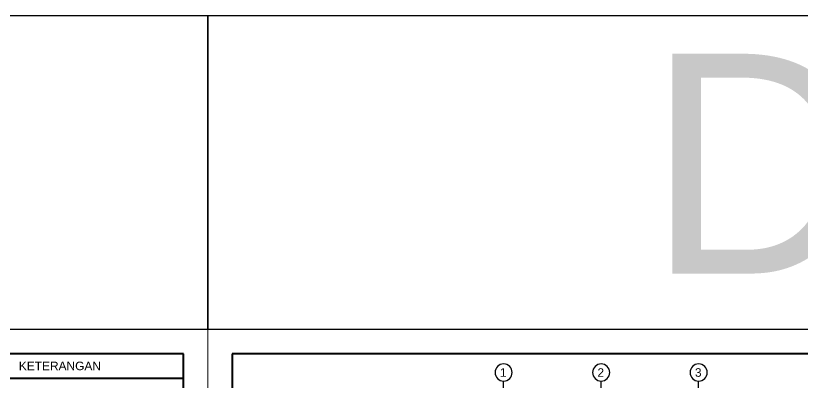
# Model space of a CAD drawing. Header units: inches. Extents: x 249 to 1192, y -18 to 440.
# Drawn here: x 745.34 to 777.6, y 278.32 to 293.34 of the extents above; entities that cross this region are included whole.
import ezdxf
from ezdxf.enums import TextEntityAlignment as Align

# ---------------------------------------------------------------- set-up
doc = ezdxf.new("R2010")
doc.units = ezdxf.units.IN
doc.header["$MEASUREMENT"] = 0
doc.linetypes.add('CENTER2', pattern=[1.125, 0.75, -0.125, 0.125, -0.125])
doc.layers.add('AS', color=15, linetype='CENTER2')
for name, color, linetype, lineweight in [('GRS KOP', 1, 'Continuous', 40), ('KOP', 7, 'Continuous', 20), ('TEXT (KETERANGAN)', 7, 'Continuous', 25)]:
    doc.layers.add(name, color=color, linetype=linetype, lineweight=lineweight)
doc.styles.add('S', font='SIMPLEX', dxfattribs={"width": 1.1})
doc.styles.get("Standard").update_dxf_attribs({"font": 'arial.ttf'})

# ---------------------------------------------------------------- blocks, each defined once
blk = doc.blocks.new('KOP-ARS')
at = {"layer": 'GRS KOP'}
for p, q in [((83, 54), (1, 54)), ((1, 54), (1, 1)), ((83, 1), (83, 54)), ((73, 53), (83, 53))]:
    blk.add_line(p, q, dxfattribs=at)
at = {"layer": 'KOP'}
blk.add_lwpolyline([(0, 0), (84, 0), (84, 55), (0, 55)], close=True, dxfattribs=at)
blk.add_text('KETERANGAN ', height=0.35, dxfattribs=at).set_placement((78, 53.5), align=Align.MIDDLE)
for tag, height, p in [('SUKMA', 0.2, (78, 9.9)), ('1:100', 0.25, (81.3, 5.5)), ('1:100', 0.25, (81.3, 4.9)), ('1:100', 0.25, (81.3, 4.3)), ('AR-01', 0.35, (78.15, 2.7)), ('10', 0.35, (81.3, 2.7)), ('2012', 0.35, (81.3, 1.7))]:
    blk.add_attdef(tag, text='', height=height, dxfattribs=at).set_placement(p, align=Align.MIDDLE)
for p in [(73.7, 5.325), (73.7, 4.725), (73.7, 4.125)]:
    blk.add_attdef('-', p, '', height=0.35, dxfattribs=at)
blk = doc.blocks.new('NAV')
blk.add_circle((0, -0.4), 0.35)
at = {"style": 'S', "width": 0.75, "flags": 4}
blk.add_attdef('AV', text='', height=0.3, dxfattribs=at).set_placement((0, -0.4), align=Align.MIDDLE)

msp = doc.modelspace()

# ---------------------------------------------------------------- linework, layer by layer
for points in [[(669.2179, 280.4885), (753.2179, 280.4885), (753.2179, 293.3359), (669.2179, 293.3359)], [(753.2179, 280.4885), (837.2179, 280.4885), (837.2179, 293.3359), (753.2179, 293.3359)]]:
    msp.add_lwpolyline(points, close=True)
at = {"layer": 'AS'}
for points in [[(765.353, 276.489), (765.353, 278.3698)], [(769.353, 276.489), (769.353, 278.3698)], [(773.353, 276.489), (773.353, 278.3698)]]:
    msp.add_lwpolyline(points, dxfattribs=at)

# ---------------------------------------------------------------- block references
at = {"layer": 'KOP'}
for p in [(669.2179, 225.4885), (753.2179, 225.4885)]:
    msp.add_blockref('KOP-ARS', p, dxfattribs=at)
at = {"layer": 'TEXT (KETERANGAN)'}
ref = msp.add_blockref('NAV', (765.353, 279.1198), dxfattribs=dict(at, xscale=-1))
ref.add_attrib('AV', '1', dxfattribs={"layer": '0', "height": 0.35, "flags": 4}).set_placement((765.3364, 278.7198), align=Align.MIDDLE)
ref = msp.add_blockref('NAV', (769.353, 279.1198), dxfattribs=dict(at, xscale=-1))
ref.add_attrib('AV', '2', dxfattribs={"layer": '0', "height": 0.35, "flags": 4}).set_placement((769.3364, 278.7198), align=Align.MIDDLE)
ref = msp.add_blockref('NAV', (773.353, 279.1198), dxfattribs=dict(at, xscale=-1))
ref.add_attrib('AV', '3', dxfattribs={"layer": '0', "height": 0.35, "flags": 4}).set_placement((773.3364, 278.7198), align=Align.MIDDLE)

# ---------------------------------------------------------------- texts
at = {"layer": 'DEFPOINTS', "insert": (792.2716, 291.7799), "char_height": 9.006281, "attachment_point": 1}
msp.add_mtext('\\pi-21.029;DENAH', dxfattribs=at)

doc.saveas('drawing.dxf')
